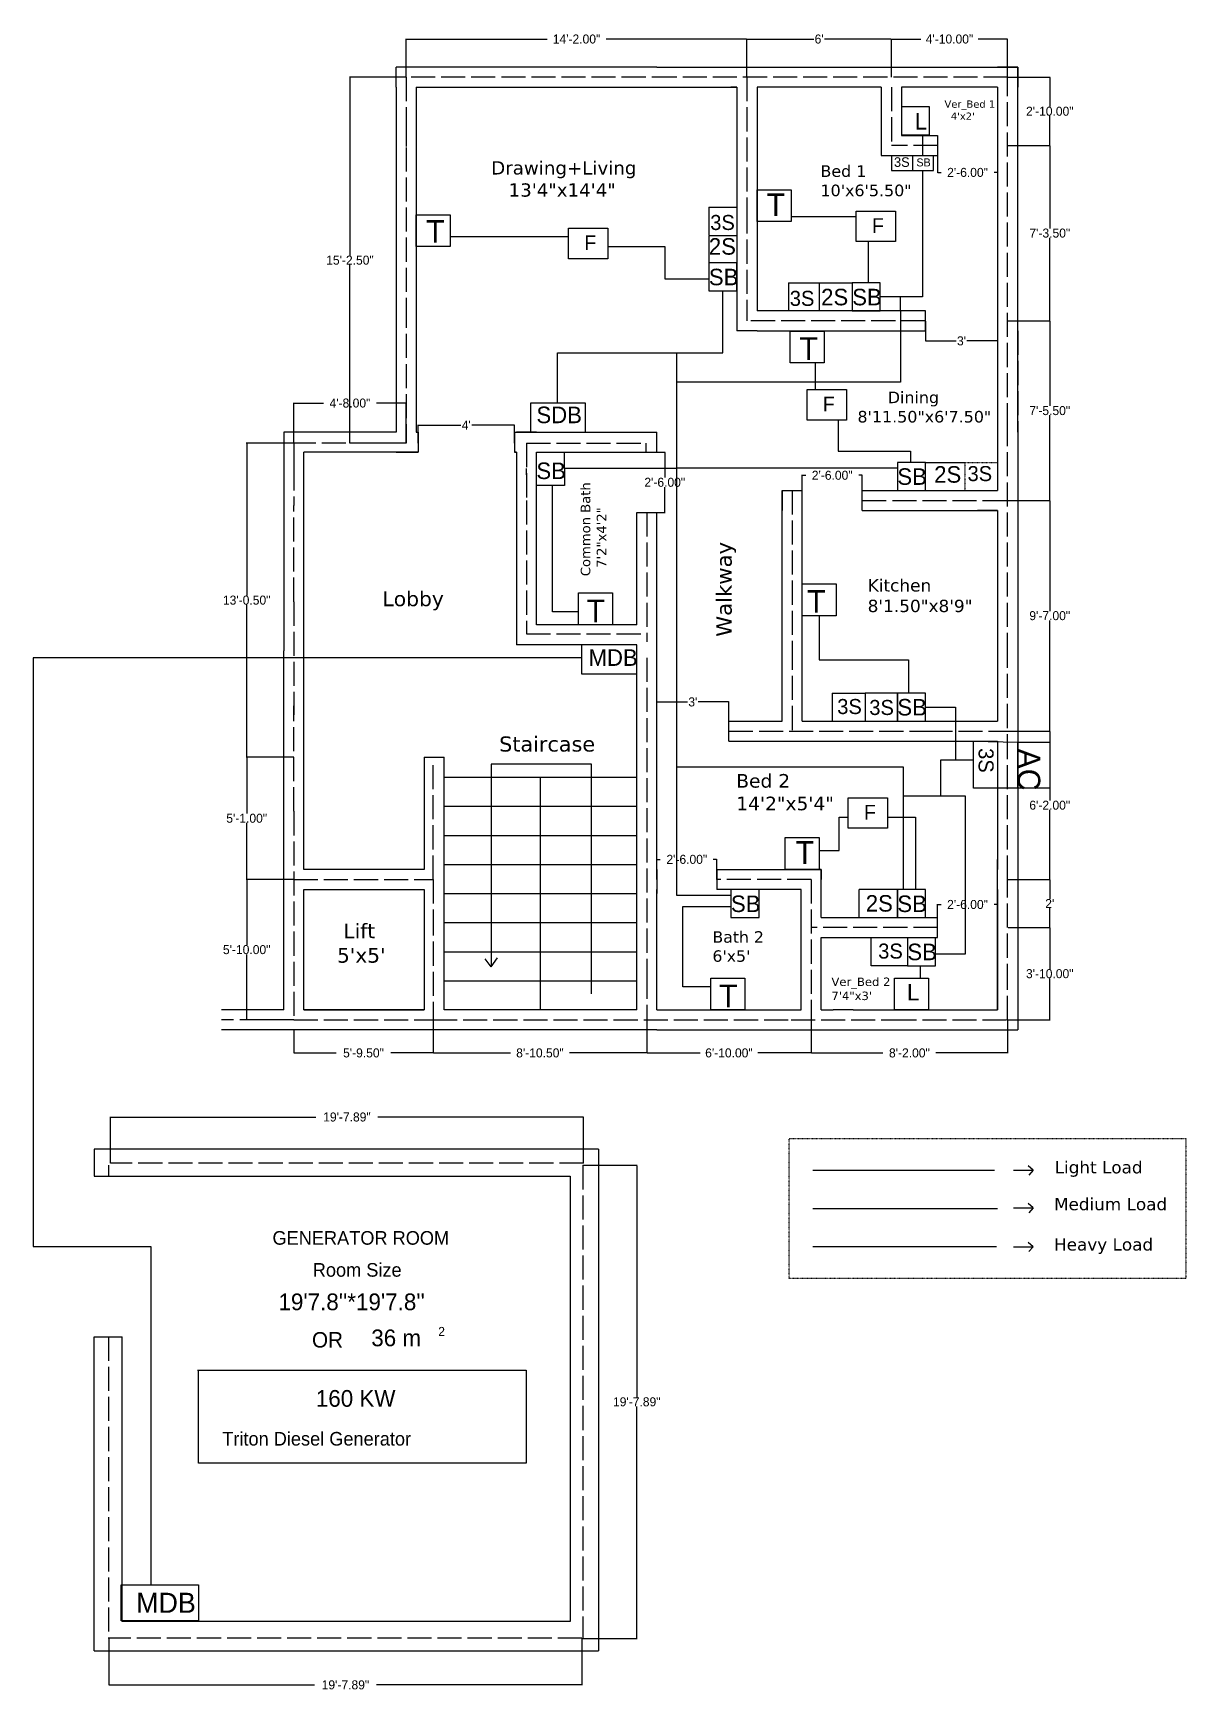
# Model space of a CAD drawing. Header units: inches. Extents: x 1592 to 3407, y -53 to 806.
# Drawn here: x 1592 to 2167, y -53 to 774 of the extents above; entities that cross this region are included whole.
import ezdxf

# ---------------------------------------------------------------- set-up
doc = ezdxf.new("R2010")
doc.units = ezdxf.units.IN
doc.header["$MEASUREMENT"] = 0
doc.linetypes.add('ACAD_ISO02W100', pattern=[15, 12, -3])
doc.linetypes.add('DOT2', pattern=[0.125, 0, -0.125])
doc.dimstyles.get("Standard").update_dxf_attribs({"dimtxt": 4.5, "dimasz": 0.18, "dimexe": 0.18, "dimexo": 0.0625, "dimgap": 0.09, "dimtad": 0, "dimtih": 1, "dimtoh": 1, "dimzin": 0, "dimdsep": 46, "dimlunit": 3, "dimtxsty": 'Standard', "dimcen": 0.09, "dimaunit": 1, "dimadec": 0, "dimazin": 0, "dimtfac": 1, "dimtofl": 0, "dimtmove": 0, "dimatfit": 3, "dimfxl": 0, "dimtolj": 1, "dimtzin": 0, "dimarcsym": 0})

# ---------------------------------------------------------------- blocks, each defined once
blk = doc.blocks.new('*D23')
at = {"color": 0, "lineweight": -2}
for p, q in [((2037.5, 630.4375), (2037.5, 620.32)), ((2073.5, 630.4375), (2073.5, 620.32)), ((2037.68, 620.5), (2052.785, 620.5)), ((2073.32, 620.5), (2058.215, 620.5))]:
    blk.add_line(p, q, dxfattribs=at)
at = {"color": 0}
for points in [[(2037.68, 620.53), (2037.68, 620.47), (2037.5, 620.5)], [(2073.32, 620.53), (2073.32, 620.47), (2073.5, 620.5)]]:
    blk.add_solid(points, dxfattribs=at)
at = {"layer": 'Defpoints', "color": 0}
for p in [(2037.5, 630.5), (2073.5, 630.5), (2037.5, 620.5)]:
    blk.add_point(p, dxfattribs=at)
at = {"color": 0, "insert": (2055.5, 620.5), "char_height": 4.5, "attachment_point": 5}
blk.add_mtext("\\A1;3'", dxfattribs=at)
blk = doc.blocks.new('*D24')
at = {"color": 0, "lineweight": -2}
for p, q in [((2043.5, 717.9375), (2043.5, 704.32)), ((2073.5, 717.9375), (2073.5, 704.32)), ((2043.68, 704.5), (2045.285, 704.5)), ((2073.32, 704.5), (2071.715, 704.5))]:
    blk.add_line(p, q, dxfattribs=at)
at = {"color": 0}
for points in [[(2043.68, 704.53), (2043.68, 704.47), (2043.5, 704.5)], [(2073.32, 704.53), (2073.32, 704.47), (2073.5, 704.5)]]:
    blk.add_solid(points, dxfattribs=at)
at = {"layer": 'Defpoints', "color": 0}
for p in [(2043.5, 718), (2073.5, 718), (2073.5, 704.5)]:
    blk.add_point(p, dxfattribs=at)
at = {"color": 0, "insert": (2058.5, 704.5), "char_height": 4.5, "attachment_point": 5}
blk.add_mtext('\\A1;2\'-6.00"', dxfattribs=at)
blk = doc.blocks.new('*D25')
at = {"color": 0, "lineweight": -2}
for p, q in [((1976, 541.0625), (1976, 553.68)), ((1976.18, 553.5), (1977.785, 553.5)), ((2005.82, 553.5), (2004.215, 553.5)), ((2006, 541.0625), (2006, 553.68))]:
    blk.add_line(p, q, dxfattribs=at)
at = {"color": 0}
for points in [[(1976.18, 553.53), (1976.18, 553.47), (1976, 553.5)], [(2005.82, 553.53), (2005.82, 553.47), (2006, 553.5)]]:
    blk.add_solid(points, dxfattribs=at)
at = {"layer": 'Defpoints', "color": 0}
for p in [(1976, 553.5), (1976, 541), (2006, 541)]:
    blk.add_point(p, dxfattribs=at)
at = {"color": 0, "insert": (1991, 553.5), "char_height": 4.5, "attachment_point": 5}
blk.add_mtext('\\A1;2\'-6.00"', dxfattribs=at)
blk = doc.blocks.new('*D26')
at = {"color": 0, "lineweight": -2}
for p, q in [((1898.5625, 565), (1907.68, 565)), ((1907.5, 564.82), (1907.5, 552.34)), ((1907.5, 535.18), (1907.5, 547.66)), ((1898.5625, 535), (1907.68, 535))]:
    blk.add_line(p, q, dxfattribs=at)
at = {"color": 0}
for points in [[(1907.47, 564.82), (1907.53, 564.82), (1907.5, 565)], [(1907.47, 535.18), (1907.53, 535.18), (1907.5, 535)]]:
    blk.add_solid(points, dxfattribs=at)
at = {"layer": 'Defpoints', "color": 0}
for p in [(1898.5, 565), (1907.5, 565), (1898.5, 535)]:
    blk.add_point(p, dxfattribs=at)
at = {"color": 0, "insert": (1907.5, 550), "char_height": 4.5, "attachment_point": 5}
blk.add_mtext('\\A1;2\'-6.00"', dxfattribs=at)
blk = doc.blocks.new('*D27')
at = {"color": 0, "lineweight": -2}
for p, q in [((1903.5, 426.0625), (1903.5, 440.68)), ((1903.68, 440.5), (1918.785, 440.5)), ((1939.32, 440.5), (1924.215, 440.5)), ((1939.5, 426.0625), (1939.5, 440.68))]:
    blk.add_line(p, q, dxfattribs=at)
at = {"color": 0}
for points in [[(1903.68, 440.53), (1903.68, 440.47), (1903.5, 440.5)], [(1939.32, 440.53), (1939.32, 440.47), (1939.5, 440.5)]]:
    blk.add_solid(points, dxfattribs=at)
at = {"layer": 'Defpoints', "color": 0}
for p in [(1903.5, 440.5), (1903.5, 426), (1939.5, 426)]:
    blk.add_point(p, dxfattribs=at)
at = {"color": 0, "insert": (1921.5, 440.5), "char_height": 4.5, "attachment_point": 5}
blk.add_mtext("\\A1;3'", dxfattribs=at)
blk = doc.blocks.new('*D28')
at = {"color": 0, "linetype": 'ACAD_ISO02W100', "lineweight": -2}
for p, q in [((1903.5, 352.0625), (1903.5, 362.18)), ((1903.68, 362), (1905.285, 362)), ((1933.32, 362), (1931.715, 362)), ((1933.5, 352.0625), (1933.5, 362.18))]:
    blk.add_line(p, q, dxfattribs=at)
at = {"color": 0, "linetype": 'ACAD_ISO02W100'}
for points in [[(1903.68, 362.03), (1903.68, 361.97), (1903.5, 362)], [(1933.32, 362.03), (1933.32, 361.97), (1933.5, 362)]]:
    blk.add_solid(points, dxfattribs=at)
at = {"layer": 'Defpoints', "color": 0, "linetype": 'ACAD_ISO02W100'}
for p in [(1903.5, 362), (1903.5, 352), (1933.5, 352)]:
    blk.add_point(p, dxfattribs=at)
at = {"color": 0, "linetype": 'ACAD_ISO02W100', "insert": (1918.5, 362), "char_height": 4.5, "attachment_point": 5}
blk.add_mtext('\\A1;2\'-6.00"', dxfattribs=at)
blk = doc.blocks.new('*D29')
at = {"color": 0, "linetype": 'ACAD_ISO02W100', "lineweight": -2}
for p, q in [((2043.5, 328.0625), (2043.5, 339.68)), ((2043.68, 339.5), (2045.285, 339.5)), ((2073.32, 339.5), (2071.715, 339.5)), ((2073.5, 328.0625), (2073.5, 339.68))]:
    blk.add_line(p, q, dxfattribs=at)
at = {"color": 0, "linetype": 'ACAD_ISO02W100'}
for points in [[(2043.68, 339.53), (2043.68, 339.47), (2043.5, 339.5)], [(2073.32, 339.53), (2073.32, 339.47), (2073.5, 339.5)]]:
    blk.add_solid(points, dxfattribs=at)
at = {"layer": 'Defpoints', "color": 0, "linetype": 'ACAD_ISO02W100'}
for p in [(2073.5, 339.5), (2043.5, 328), (2073.5, 328)]:
    blk.add_point(p, dxfattribs=at)
at = {"color": 0, "linetype": 'ACAD_ISO02W100', "insert": (2058.5, 339.5), "char_height": 4.5, "attachment_point": 5}
blk.add_mtext('\\A1;2\'-6.00"', dxfattribs=at)
blk = doc.blocks.new('*D30')
at = {"color": 0, "lineweight": -2}
for p, q in [((1784.5, 569.5625), (1784.5, 578.68)), ((1832.5, 569.5625), (1832.5, 578.68)), ((1784.68, 578.5), (1805.785, 578.5)), ((1832.32, 578.5), (1811.215, 578.5))]:
    blk.add_line(p, q, dxfattribs=at)
at = {"color": 0}
for points in [[(1784.68, 578.53), (1784.68, 578.47), (1784.5, 578.5)], [(1832.32, 578.53), (1832.32, 578.47), (1832.5, 578.5)]]:
    blk.add_solid(points, dxfattribs=at)
at = {"layer": 'Defpoints', "color": 0}
for p in [(1832.5, 578.5), (1784.5, 569.5), (1832.5, 569.5)]:
    blk.add_point(p, dxfattribs=at)
at = {"color": 0, "insert": (1808.5, 578.5), "char_height": 4.5, "attachment_point": 5}
blk.add_mtext("\\A1;4'", dxfattribs=at)
blk = doc.blocks.new('*D31')
at = {"color": 0, "lineweight": -2}
for p, q in [((2078.5625, 630.5), (2099.68, 630.5)), ((2099.5, 630.32), (2099.5, 588.09)), ((2099.5, 541.18), (2099.5, 583.41)), ((2078.5625, 541), (2099.68, 541))]:
    blk.add_line(p, q, dxfattribs=at)
at = {"color": 0}
for points in [[(2099.47, 630.32), (2099.53, 630.32), (2099.5, 630.5)], [(2099.47, 541.18), (2099.53, 541.18), (2099.5, 541)]]:
    blk.add_solid(points, dxfattribs=at)
at = {"layer": 'Defpoints', "color": 0}
for p in [(2078.5, 630.5), (2078.5, 541), (2099.5, 541)]:
    blk.add_point(p, dxfattribs=at)
at = {"color": 0, "insert": (2099.5, 585.75), "char_height": 4.5, "attachment_point": 5}
blk.add_mtext('\\A1;7\'-5.50"', dxfattribs=at)
blk = doc.blocks.new('*D32')
at = {"color": 0, "lineweight": -2}
for p, q in [((2078.5625, 541), (2099.68, 541)), ((2099.5, 540.82), (2099.5, 485.84)), ((2099.5, 426.18), (2099.5, 481.16)), ((2078.5625, 426), (2099.68, 426))]:
    blk.add_line(p, q, dxfattribs=at)
at = {"color": 0}
for points in [[(2099.47, 540.82), (2099.53, 540.82), (2099.5, 541)], [(2099.47, 426.18), (2099.53, 426.18), (2099.5, 426)]]:
    blk.add_solid(points, dxfattribs=at)
at = {"layer": 'Defpoints', "color": 0}
for p in [(2078.5, 541), (2078.5, 426), (2099.5, 426)]:
    blk.add_point(p, dxfattribs=at)
at = {"color": 0, "insert": (2099.5, 483.5), "char_height": 4.5, "attachment_point": 5}
blk.add_mtext('\\A1;9\'-7.00"', dxfattribs=at)
blk = doc.blocks.new('*D33')
at = {"color": 0, "lineweight": -2}
for p, q in [((2078.6875, 328), (2099.68, 328)), ((2099.5, 327.82), (2099.5, 307.34)), ((2099.5, 282.18), (2099.5, 302.66)), ((2078.6875, 282), (2099.68, 282))]:
    blk.add_line(p, q, dxfattribs=at)
at = {"color": 0}
for points in [[(2099.47, 327.82), (2099.53, 327.82), (2099.5, 328)], [(2099.47, 282.18), (2099.53, 282.18), (2099.5, 282)]]:
    blk.add_solid(points, dxfattribs=at)
at = {"layer": 'Defpoints', "color": 0}
for p in [(2078.625, 328), (2078.625, 282), (2099.5, 282)]:
    blk.add_point(p, dxfattribs=at)
at = {"color": 0, "insert": (2099.5, 305), "char_height": 4.5, "attachment_point": 5}
blk.add_mtext('\\A1;3\'-10.00"', dxfattribs=at)
blk = doc.blocks.new('*D34')
at = {"color": 0, "lineweight": -2}
for p, q in [((1980.5, 281.9375), (1980.5, 265.32)), ((2078.5, 281.9375), (2078.5, 265.32)), ((1980.68, 265.5), (2016.285, 265.5)), ((2078.32, 265.5), (2042.715, 265.5))]:
    blk.add_line(p, q, dxfattribs=at)
at = {"color": 0}
for points in [[(1980.68, 265.53), (1980.68, 265.47), (1980.5, 265.5)], [(2078.32, 265.53), (2078.32, 265.47), (2078.5, 265.5)]]:
    blk.add_solid(points, dxfattribs=at)
at = {"layer": 'Defpoints', "color": 0}
for p in [(1980.5, 282), (2078.5, 282), (1980.5, 265.5)]:
    blk.add_point(p, dxfattribs=at)
at = {"color": 0, "insert": (2029.5, 265.5), "char_height": 4.5, "attachment_point": 5}
blk.add_mtext('\\A1;8\'-2.00"', dxfattribs=at)
blk = doc.blocks.new('*D35')
at = {"color": 0, "lineweight": -2}
for p, q in [((1898.5, 281.875), (1898.5, 265.32)), ((1980.5, 281.875), (1980.5, 265.32)), ((1898.68, 265.5), (1925.16, 265.5)), ((1980.32, 265.5), (1953.84, 265.5))]:
    blk.add_line(p, q, dxfattribs=at)
at = {"color": 0}
for points in [[(1898.68, 265.53), (1898.68, 265.47), (1898.5, 265.5)], [(1980.32, 265.53), (1980.32, 265.47), (1980.5, 265.5)]]:
    blk.add_solid(points, dxfattribs=at)
at = {"layer": 'Defpoints', "color": 0}
for p in [(1898.5, 281.9375), (1980.5, 281.9375), (1898.5, 265.5)]:
    blk.add_point(p, dxfattribs=at)
at = {"color": 0, "insert": (1939.5, 265.5), "char_height": 4.5, "attachment_point": 5}
blk.add_mtext('\\A1;6\'-10.00"', dxfattribs=at)
blk = doc.blocks.new('*D36')
at = {"color": 0, "lineweight": -2}
for p, q in [((2020.5, 752.0625), (2020.5, 771.18)), ((2020.68, 771), (2035.16, 771)), ((2078.32, 771), (2063.84, 771)), ((2078.5, 752.0625), (2078.5, 771.18))]:
    blk.add_line(p, q, dxfattribs=at)
at = {"color": 0}
for points in [[(2020.68, 771.03), (2020.68, 770.97), (2020.5, 771)], [(2078.32, 771.03), (2078.32, 770.97), (2078.5, 771)]]:
    blk.add_solid(points, dxfattribs=at)
at = {"layer": 'Defpoints', "color": 0}
for p in [(2020.5, 771), (2020.5, 752), (2078.5, 752)]:
    blk.add_point(p, dxfattribs=at)
at = {"color": 0, "insert": (2049.5, 771), "char_height": 4.5, "attachment_point": 5}
blk.add_mtext('\\A1;4\'-10.00"', dxfattribs=at)
blk = doc.blocks.new('*D37')
at = {"color": 0, "lineweight": -2}
for p, q in [((1948.5, 752.0625), (1948.5, 771.18)), ((1948.68, 771), (1981.785, 771)), ((2020.32, 771), (1987.215, 771)), ((2020.5, 752.0625), (2020.5, 771.18))]:
    blk.add_line(p, q, dxfattribs=at)
at = {"color": 0}
for points in [[(1948.68, 771.03), (1948.68, 770.97), (1948.5, 771)], [(2020.32, 771.03), (2020.32, 770.97), (2020.5, 771)]]:
    blk.add_solid(points, dxfattribs=at)
at = {"layer": 'Defpoints', "color": 0}
for p in [(1948.5, 771), (1948.5, 752), (2020.5, 752)]:
    blk.add_point(p, dxfattribs=at)
at = {"color": 0, "insert": (1984.5, 771), "char_height": 4.5, "attachment_point": 5}
blk.add_mtext("\\A1;6'", dxfattribs=at)
blk = doc.blocks.new('*D38')
at = {"color": 0, "lineweight": -2}
for p, q in [((1778.5, 752.0625), (1778.5, 771.18)), ((1778.68, 771), (1848.785, 771)), ((1948.32, 771), (1878.215, 771)), ((1948.5, 752.0625), (1948.5, 771.18))]:
    blk.add_line(p, q, dxfattribs=at)
at = {"color": 0}
for points in [[(1778.68, 771.03), (1778.68, 770.97), (1778.5, 771)], [(1948.32, 771.03), (1948.32, 770.97), (1948.5, 771)]]:
    blk.add_solid(points, dxfattribs=at)
at = {"layer": 'Defpoints', "color": 0}
for p in [(1778.5, 771), (1778.5, 752), (1948.5, 752)]:
    blk.add_point(p, dxfattribs=at)
at = {"color": 0, "insert": (1863.5, 771), "char_height": 4.5, "attachment_point": 5}
blk.add_mtext('\\A1;14\'-2.00"', dxfattribs=at)
blk = doc.blocks.new('*D39')
at = {"color": 0, "lineweight": -2}
for p, q in [((2078.625, 426), (2099.68, 426)), ((2099.5, 425.82), (2099.5, 391.34)), ((2099.5, 352.18), (2099.5, 386.66)), ((2078.625, 352), (2099.68, 352))]:
    blk.add_line(p, q, dxfattribs=at)
at = {"color": 0}
for points in [[(2099.47, 425.82), (2099.53, 425.82), (2099.5, 426)], [(2099.47, 352.18), (2099.53, 352.18), (2099.5, 352)]]:
    blk.add_solid(points, dxfattribs=at)
at = {"layer": 'Defpoints', "color": 0}
for p in [(2078.5625, 426), (2078.5625, 352), (2099.5, 352)]:
    blk.add_point(p, dxfattribs=at)
at = {"color": 0, "insert": (2099.5, 389), "char_height": 4.5, "attachment_point": 5}
blk.add_mtext('\\A1;6\'-2.00"', dxfattribs=at)
blk = doc.blocks.new('*D40')
at = {"color": 0, "lineweight": -2}
for p, q in [((2078.5625, 352), (2099.68, 352)), ((2099.5, 351.82), (2099.5, 342.34)), ((2099.5, 328.18), (2099.5, 337.66)), ((2078.75, 328), (2099.68, 328))]:
    blk.add_line(p, q, dxfattribs=at)
at = {"color": 0}
for points in [[(2099.47, 351.82), (2099.53, 351.82), (2099.5, 352)], [(2099.47, 328.18), (2099.53, 328.18), (2099.5, 328)]]:
    blk.add_solid(points, dxfattribs=at)
at = {"layer": 'Defpoints', "color": 0}
for p in [(2078.5, 352), (2078.6875, 328), (2099.5, 328)]:
    blk.add_point(p, dxfattribs=at)
at = {"color": 0, "insert": (2099.5, 340), "char_height": 4.5, "attachment_point": 5}
blk.add_mtext("\\A1;2'", dxfattribs=at)
blk = doc.blocks.new('*D41')
at = {"color": 0, "lineweight": -2}
for p, q in [((2078.625, 718), (2099.71, 718)), ((2099.53, 717.82), (2099.53, 676.59)), ((2099.53, 630.68), (2099.53, 671.91)), ((2078.625, 630.5), (2099.71, 630.5))]:
    blk.add_line(p, q, dxfattribs=at)
at = {"color": 0}
for points in [[(2099.5, 717.82), (2099.56, 717.82), (2099.53, 718)], [(2099.5, 630.68), (2099.56, 630.68), (2099.53, 630.5)]]:
    blk.add_solid(points, dxfattribs=at)
at = {"layer": 'Defpoints', "color": 0}
for p in [(2078.5625, 718), (2078.5625, 630.5), (2099.53, 630.5)]:
    blk.add_point(p, dxfattribs=at)
at = {"color": 0, "insert": (2099.53, 674.25), "char_height": 4.5, "attachment_point": 5}
blk.add_mtext('\\A1;7\'-3.50"', dxfattribs=at)
blk = doc.blocks.new('*D42')
at = {"color": 0, "lineweight": -2}
for p, q in [((2078.5625, 752), (2099.71, 752)), ((2099.53, 751.82), (2099.53, 737.34)), ((2099.53, 718.18), (2099.53, 732.66)), ((2078.6875, 718), (2099.71, 718))]:
    blk.add_line(p, q, dxfattribs=at)
at = {"color": 0}
for points in [[(2099.5, 751.82), (2099.56, 751.82), (2099.53, 752)], [(2099.5, 718.18), (2099.56, 718.18), (2099.53, 718)]]:
    blk.add_solid(points, dxfattribs=at)
at = {"layer": 'Defpoints', "color": 0}
for p in [(2078.5, 752), (2078.625, 718), (2099.53, 718)]:
    blk.add_point(p, dxfattribs=at)
at = {"color": 0, "insert": (2099.53, 735), "char_height": 4.5, "attachment_point": 5}
blk.add_mtext('\\A1;2\'-10.00"', dxfattribs=at)
blk = doc.blocks.new('*D43')
at = {"color": 0, "lineweight": -2}
for p, q in [((1778.4375, 752), (1750.32, 752)), ((1750.5, 751.82), (1750.5, 663.09)), ((1750.5, 569.68), (1750.5, 658.41)), ((1778.4375, 569.5), (1750.32, 569.5))]:
    blk.add_line(p, q, dxfattribs=at)
at = {"color": 0}
for points in [[(1750.47, 751.82), (1750.53, 751.82), (1750.5, 752)], [(1750.47, 569.68), (1750.53, 569.68), (1750.5, 569.5)]]:
    blk.add_solid(points, dxfattribs=at)
at = {"layer": 'Defpoints', "color": 0}
for p in [(1778.5, 752), (1750.5, 569.5), (1778.5, 569.5)]:
    blk.add_point(p, dxfattribs=at)
at = {"color": 0, "insert": (1750.5, 660.75), "char_height": 4.5, "attachment_point": 5}
blk.add_mtext('\\A1;15\'-2.50"', dxfattribs=at)
blk = doc.blocks.new('*D44')
at = {"color": 0, "lineweight": -2}
for p, q in [((1722.5, 569.5625), (1722.5, 589.68)), ((1722.68, 589.5), (1737.285, 589.5)), ((1778.32, 589.5), (1763.715, 589.5)), ((1778.5, 569.5625), (1778.5, 589.68))]:
    blk.add_line(p, q, dxfattribs=at)
at = {"color": 0}
for points in [[(1722.68, 589.53), (1722.68, 589.47), (1722.5, 589.5)], [(1778.32, 589.53), (1778.32, 589.47), (1778.5, 589.5)]]:
    blk.add_solid(points, dxfattribs=at)
at = {"layer": 'Defpoints', "color": 0}
for p in [(1722.5, 589.5), (1722.5, 569.5), (1778.5, 569.5)]:
    blk.add_point(p, dxfattribs=at)
at = {"color": 0, "insert": (1750.5, 589.5), "char_height": 4.5, "attachment_point": 5}
blk.add_mtext('\\A1;4\'-8.00"', dxfattribs=at)
blk = doc.blocks.new('*D45')
at = {"color": 0, "lineweight": -2}
for p, q in [((1792, 281.9375), (1792, 265.32)), ((1898.5, 281.9375), (1898.5, 265.32)), ((1792.18, 265.5), (1830.535, 265.5)), ((1898.32, 265.5), (1859.965, 265.5))]:
    blk.add_line(p, q, dxfattribs=at)
at = {"color": 0}
for points in [[(1792.18, 265.53), (1792.18, 265.47), (1792, 265.5)], [(1898.32, 265.53), (1898.32, 265.47), (1898.5, 265.5)]]:
    blk.add_solid(points, dxfattribs=at)
at = {"layer": 'Defpoints', "color": 0}
for p in [(1792, 282), (1898.5, 282), (1792, 265.5)]:
    blk.add_point(p, dxfattribs=at)
at = {"color": 0, "insert": (1845.25, 265.5), "char_height": 4.5, "attachment_point": 5}
blk.add_mtext('\\A1;8\'-10.50"', dxfattribs=at)
blk = doc.blocks.new('*D46')
at = {"color": 0, "lineweight": -2}
for p, q in [((1722.5, 276.9375), (1722.5, 265.32)), ((1792, 276.9375), (1792, 265.32)), ((1722.68, 265.5), (1743.66, 265.5)), ((1791.82, 265.5), (1770.84, 265.5))]:
    blk.add_line(p, q, dxfattribs=at)
at = {"color": 0}
for points in [[(1722.68, 265.53), (1722.68, 265.47), (1722.5, 265.5)], [(1791.82, 265.53), (1791.82, 265.47), (1792, 265.5)]]:
    blk.add_solid(points, dxfattribs=at)
at = {"layer": 'Defpoints', "color": 0}
for p in [(1722.5, 277), (1792, 277), (1722.5, 265.5)]:
    blk.add_point(p, dxfattribs=at)
at = {"color": 0, "insert": (1757.25, 265.5), "char_height": 4.5, "attachment_point": 5}
blk.add_mtext('\\A1;5\'-9.50"', dxfattribs=at)
blk = doc.blocks.new('*D47')
at = {"color": 0, "lineweight": -2}
for p, q in [((1722.4375, 352), (1698.82, 352)), ((1699, 351.82), (1699, 319.34)), ((1699, 282.18), (1699, 314.66)), ((1722.4375, 282), (1698.82, 282))]:
    blk.add_line(p, q, dxfattribs=at)
at = {"color": 0}
for points in [[(1698.97, 351.82), (1699.03, 351.82), (1699, 352)], [(1698.97, 282.18), (1699.03, 282.18), (1699, 282)]]:
    blk.add_solid(points, dxfattribs=at)
at = {"layer": 'Defpoints', "color": 0}
for p in [(1699, 352), (1722.5, 352), (1722.5, 282)]:
    blk.add_point(p, dxfattribs=at)
at = {"color": 0, "insert": (1699, 317), "char_height": 4.5, "attachment_point": 5}
blk.add_mtext('\\A1;5\'-10.00"', dxfattribs=at)
blk = doc.blocks.new('*D48')
at = {"color": 0, "lineweight": -2}
for p, q in [((1722.4375, 413), (1698.82, 413)), ((1699, 412.82), (1699, 384.84)), ((1699, 352.18), (1699, 380.16)), ((1722.375, 352), (1698.82, 352))]:
    blk.add_line(p, q, dxfattribs=at)
at = {"color": 0}
for points in [[(1698.97, 412.82), (1699.03, 412.82), (1699, 413)], [(1698.97, 352.18), (1699.03, 352.18), (1699, 352)]]:
    blk.add_solid(points, dxfattribs=at)
at = {"layer": 'Defpoints', "color": 0}
for p in [(1722.5, 413), (1699, 352), (1722.4375, 352)]:
    blk.add_point(p, dxfattribs=at)
at = {"color": 0, "insert": (1699, 382.5), "char_height": 4.5, "attachment_point": 5}
blk.add_mtext('\\A1;5\'-1.00"', dxfattribs=at)
blk = doc.blocks.new('*D49')
at = {"color": 0, "lineweight": -2}
for p, q in [((1722.4375, 569.5), (1698.82, 569.5)), ((1699, 569.32), (1699, 493.59)), ((1699, 413.18), (1699, 488.91)), ((1722.4375, 413), (1698.82, 413))]:
    blk.add_line(p, q, dxfattribs=at)
at = {"color": 0}
for points in [[(1698.97, 569.32), (1699.03, 569.32), (1699, 569.5)], [(1698.97, 413.18), (1699.03, 413.18), (1699, 413)]]:
    blk.add_solid(points, dxfattribs=at)
at = {"layer": 'Defpoints', "color": 0}
for p in [(1699, 569.5), (1722.5, 569.5), (1722.5, 413)]:
    blk.add_point(p, dxfattribs=at)
at = {"color": 0, "insert": (1699, 491.25), "char_height": 4.5, "attachment_point": 5}
blk.add_mtext('\\A1;13\'-0.50"', dxfattribs=at)
blk = doc.blocks.new('*D54')
at = {"color": 0, "lineweight": -2}
for p, q in [((1631.06, 210.56), (1631.06, 233.73)), ((1631.24, 233.55), (1733.54, 233.55)), ((1866.76, 233.55), (1764.47, 233.55)), ((1866.94, 210.56), (1866.94, 233.73))]:
    blk.add_line(p, q, dxfattribs=at)
at = {"color": 0}
for points in [[(1631.24, 233.58), (1631.24, 233.52), (1631.06, 233.55)], [(1866.76, 233.58), (1866.76, 233.52), (1866.94, 233.55)]]:
    blk.add_solid(points, dxfattribs=at)
at = {"layer": 'Defpoints', "color": 0}
for p in [(1866.94, 233.55), (1631.06, 210.49), (1866.94, 210.49)]:
    blk.add_point(p, dxfattribs=at)
at = {"color": 0, "insert": (1749, 233.55), "char_height": 4.5, "attachment_point": 5}
blk.add_mtext('\\A1;19\'-7.89"', dxfattribs=at)
blk = doc.blocks.new('*D55')
at = {"color": 0, "lineweight": -2}
for p, q in [((1630.3, -26.3), (1630.3, -49.76)), ((1866.19, -26.3), (1866.19, -49.76)), ((1630.48, -49.58), (1732.78, -49.58)), ((1866.01, -49.58), (1763.71, -49.58))]:
    blk.add_line(p, q, dxfattribs=at)
at = {"color": 0}
for points in [[(1630.48, -49.55), (1630.48, -49.61), (1630.3, -49.58)], [(1866.01, -49.55), (1866.01, -49.61), (1866.19, -49.58)]]:
    blk.add_solid(points, dxfattribs=at)
at = {"layer": 'Defpoints', "color": 0}
for p in [(1630.3, -26.24), (1866.19, -26.24), (1866.19, -49.58)]:
    blk.add_point(p, dxfattribs=at)
at = {"color": 0, "insert": (1748.25, -49.58), "char_height": 4.5, "attachment_point": 5}
blk.add_mtext('\\A1;19\'-7.89"', dxfattribs=at)
blk = doc.blocks.new('*D56')
at = {"color": 0, "lineweight": -2}
for p, q in [((1866.62, 209.48), (1893.72, 209.48)), ((1893.54, 209.3), (1893.54, 93.88)), ((1893.54, -26.22), (1893.54, 89.2)), ((1866.62, -26.4), (1893.72, -26.4))]:
    blk.add_line(p, q, dxfattribs=at)
at = {"color": 0}
for points in [[(1893.51, 209.3), (1893.57, 209.3), (1893.54, 209.48)], [(1893.51, -26.22), (1893.57, -26.22), (1893.54, -26.4)]]:
    blk.add_solid(points, dxfattribs=at)
at = {"layer": 'Defpoints', "color": 0}
for p in [(1866.56, 209.48), (1893.54, 209.48), (1866.56, -26.4)]:
    blk.add_point(p, dxfattribs=at)
at = {"color": 0, "insert": (1893.54, 91.54), "char_height": 4.5, "attachment_point": 5}
blk.add_mtext('\\A1;19\'-7.89"', dxfattribs=at)

msp = doc.modelspace()

# ---------------------------------------------------------------- linework, layer by layer
for p, q in [((1903.5, 757), (1773.5, 757)), ((1773.5, 747), (1773.5, 757)), ((1903.5, 757), (2083.5, 757)), ((2083.5, 757), (2073.5, 757)), ((2083.5, 575), (2083.5, 757)), ((2083.5, 757), (2083.5, 747)), ((1773.5, 747), (1773.5, 575)), ((1783.5, 747), (1783.5, 575)), ((1783.5, 747), (1943.5, 747)), ((1943.5, 747), (1940.5, 747)), ((1943.5, 747), (1943.5, 625.5)), ((1953.5, 747), (1953.5, 635.5)), ((2015.5, 747), (1953.5, 747)), ((2015.5, 747), (2015.5, 723)), ((2063.5, 747), (2025.5, 747)), ((2073.5, 747), (2025.5, 747)), ((2025.5, 747), (2025.5, 723)), ((2073.5, 747), (2073.5, 546)), ((2073.5, 747), (2073.5, 713)), ((2039.547, 737.192), (2025.5, 737.192)), ((2015.5, 723), (2015.5, 713)), ((2025.5, 723), (2043.5, 723)), ((2043.5, 723), (2043.5, 713)), ((2015.5, 713), (2043.5, 713)), ((2020.607, 713.055), (2020.607, 705.555)), ((2031, 713), (2031, 705.5)), ((2041.5, 705.5), (2041.5, 713)), ((2020.607, 705.555), (2031, 705.555)), ((2031, 705.5), (2041.5, 705.5)), ((1929.478, 687.245), (1929.478, 673.331)), ((1929.478, 687.245), (1943.5, 687.245)), ((1929.5, 673), (1943.5, 673)), ((1929.5, 673), (1929.5, 659.414)), ((1969.143, 649.414), (1969.143, 635.5)), ((1969.143, 649.414), (1985.643, 649.414)), ((1984.5, 649.414), (1984.5, 635.5)), ((1984.5, 649.414), (2001, 649.414)), ((2037.5, 635.5), (1953.5, 635.5)), ((2037.5, 625.5), (2037.5, 635.5)), ((1953.5, 625.5), (1943.5, 625.5)), ((1953.5, 625.5), (2037.5, 625.5)), ((1773.5, 575), (1717.5, 575)), ((1727.5, 575), (1717.5, 575)), ((1717.5, 575), (1717.5, 466)), ((1783.5, 575), (1784.5, 575)), ((1783.5, 575), (1784.5, 575)), ((1783.5, 575), (1784.5, 575)), ((1784.5, 575), (1784.5, 565)), ((1832.5, 575), (1843.5, 575)), ((1832.5, 575), (1843.5, 575)), ((1843.5, 575), (1833.5, 575)), ((1843.5, 575), (1903.5, 575)), ((1903.5, 565), (1903.5, 575)), ((2083.5, 575), (2083.5, 277)), ((1727.5, 357), (1727.5, 565)), ((1773.5, 565), (1727.5, 565)), ((1773.5, 565), (1784.5, 565)), ((1784.5, 565), (1773.5, 565)), ((1833.5, 565), (1832.5, 565)), ((1832.5, 565), (1833.5, 565)), ((1833.5, 565), (1833.5, 469)), ((1843.5, 479), (1843.5, 565)), ((1843.5, 565), (1893.5, 565)), ((1857.5, 558.75), (1857.5, 565)), ((1893.5, 565), (1903.5, 565)), ((1838.5, 553.722), (1838.5, 556.909)), ((1857.5, 557), (1857.5, 558.914)), ((1857.5, 557), (1857.5, 548.372)), ((2037.5, 559.914), (2057.23, 559.914)), ((1857.5, 548.372), (1843.5, 548.372)), ((1966, 431), (1966, 546)), ((1966, 546), (1976, 546)), ((1966, 546), (1966, 536)), ((1976, 431), (1976, 547.371)), ((1976, 536), (1976, 546)), ((2006, 536), (2006, 546)), ((2006, 546), (2073.5, 546)), ((1893.5, 479), (1893.5, 535)), ((1893.5, 535), (1903.5, 535)), ((1903.5, 479), (1903.5, 535)), ((1976, 431), (1976, 536)), ((2006, 536), (2073.5, 536)), ((2073.5, 536), (2063.5, 536)), ((2073.5, 536), (2073.5, 431)), ((1903.5, 469), (1903.5, 484.5)), ((1893.5, 479), (1843.5, 479)), ((1717.5, 421), (1717.5, 466)), ((1727.5, 456), (1727.5, 466)), ((1893.5, 469), (1833.5, 469)), ((1893.5, 287), (1893.5, 469)), ((1903.5, 357), (1903.5, 469)), ((1727.5, 357), (1727.5, 456)), ((1990.983, 444.937), (1990.983, 431.022)), ((1990.983, 444.937), (2007.483, 444.937)), ((1939.5, 431), (1966, 431)), ((1939.5, 421), (1939.5, 431)), ((1976, 431), (2063.5, 431)), ((2063.5, 431), (2073.5, 431)), ((1717.5, 372), (1717.5, 423.5)), ((1727.5, 357), (1727.5, 421)), ((1939.5, 421), (2073.5, 421)), ((2061.5, 397.5), (2061.5, 421)), ((2061.5, 421), (2083.5, 420.5)), ((2073.5, 421), (2073.5, 391)), ((1722.5, 413), (1722.5, 413)), ((1787.5, 413), (1787.5, 357)), ((1787.5, 413), (1797.5, 413)), ((1797.5, 287), (1797.5, 413)), ((1821, 409.5), (1821, 308.5)), ((1871, 409.5), (1821, 409.5)), ((1871, 295), (1871, 409.5)), ((1893.5, 287), (1893.5, 407)), ((1797.5, 403), (1893.5, 403)), ((1845.5, 287), (1845.5, 403)), ((2083.5, 397.5), (2061.5, 397.5)), ((1797.5, 388.5), (1893.5, 388.5)), ((2073.5, 391), (2073.5, 357)), ((1717.5, 287), (1717.5, 372)), ((1797.5, 374), (1893.5, 374)), ((1787.5, 357), (1727.5, 357)), ((1797.5, 359.5), (1893.5, 359.5)), ((1933.5, 357), (1985.5, 357)), ((1985.5, 333), (1985.5, 357)), ((2073.5, 347), (2073.5, 362)), ((1727.5, 287), (1727.5, 347)), ((1727.5, 347), (1787.5, 347)), ((1727.5, 287), (1727.5, 347)), ((1787.5, 347), (1787.5, 287)), ((1797.5, 345), (1893.5, 345)), ((1903.5, 321), (1903.5, 347)), ((1975.5, 347), (1933.5, 347)), ((1975.5, 287), (1975.5, 347)), ((1975.5, 287.062), (1975.5, 347)), ((2004.411, 333), (2004.411, 346.914)), ((2073.5, 287), (2073.5, 347)), ((2073.5, 347), (2073.5, 319.5)), ((1903.5, 311), (1903.5, 334)), ((1985.5, 333), (2043.5, 333)), ((2043.5, 323), (2043.5, 333)), ((1797.5, 330.5), (1893.5, 330.5)), ((1985.5, 287), (1985.5, 323)), ((1985.5, 287), (1985.5, 323)), ((1985.5, 323), (2043.5, 323)), ((1797.5, 316), (1893.5, 316)), ((2073.5, 319.5), (2073.5, 287)), ((1821, 308.5), (1818, 312.5)), ((1821, 308.5), (1824, 313)), ((1903.5, 287), (1903.5, 311)), ((1903.5, 287), (1903.5, 311)), ((1903.5, 287), (1903.5, 311)), ((2073.5, 311), (2073.5, 287)), ((1797.5, 301.5), (1893.5, 301.5)), ((1717.5, 287), (1686.5, 287)), ((1787.5, 287), (1727.5, 287)), ((1787.5, 287), (1727.5, 287)), ((1727.5, 287), (1787.5, 287)), ((1893.5, 287), (1797.5, 287)), ((1893.5, 287), (1797.5, 287)), ((1903.5, 287), (1975.5, 287)), ((1903.5, 287), (1975.5, 287)), ((1985.5, 287), (1991.5, 287)), ((2001.5, 287), (2073.5, 287)), ((1717.5, 277), (1686.5, 277)), ((1893.5, 277), (1717.5, 277)), ((1903.5, 277), (1893.5, 277)), ((1903.5, 277), (2083.5, 277)), ((1874.384, 217.548), (1622.884, 217.548)), ((1622.884, 217.548), (1622.884, 204.048)), ((1874.384, 217.548), (1874.384, -32.536)), ((2081.347, 206.989), (2091.232, 206.989)), ((2091.232, 206.989), (2088.755, 209.214)), ((2091.232, 206.989), (2089.083, 204.596)), ((1622.884, 204.048), (1860.384, 204.048)), ((1860.384, 204.048), (1860.384, -18.036)), ((2091.232, 188.251), (2088.755, 190.475)), ((2081.347, 188.251), (2091.232, 188.251)), ((2091.232, 188.251), (2089.083, 185.857)), ((2081.347, 168.831), (2091.232, 168.831)), ((2091.232, 168.831), (2088.755, 171.055)), ((2091.232, 168.831), (2089.083, 166.438)), ((1622.884, -32.536), (1622.884, 124.012)), ((1622.884, 124.012), (1636.884, 124.012)), ((1636.884, -18.036), (1636.884, 124.012)), ((1860.384, -18.036), (1636.884, -18.036)), ((1622.884, -32.536), (1874.384, -32.536))]:
    msp.add_line(p, q)
at = {"linetype": 'ACAD_ISO02W100'}
for p, q in [((1913, 752), (1773.5, 752)), ((1778.5, 752), (1778.5, 729.5)), ((2078.5, 752), (1913, 752)), ((1948.5, 752), (1948.5, 686)), ((2020.5, 747), (2020.5, 718)), ((2078.5, 577.5), (2078.5, 752)), ((1778.5, 729.5), (1778.5, 717)), ((1778.5, 717), (1778.5, 639)), ((2043.5, 718), (2020.5, 718)), ((1948.5, 686), (1948.5, 630.5)), ((1778.5, 639), (1778.5, 569.5)), ((2037.5, 630.5), (1948.5, 630.5)), ((2083.5, 625.5), (2083.5, 536)), ((1832.5, 575), (1832.5, 565)), ((2078.5, 463), (2078.5, 577.5)), ((1778.5, 569.5), (1722.5, 569.5)), ((1722.5, 569.5), (1722.5, 558)), ((1838.5, 569.5), (1838.5, 541)), ((1838.5, 569.5), (1898, 569.5)), ((1898, 569.5), (1898, 565)), ((1722.5, 558), (1722.5, 538.5)), ((1971, 546), (1971, 468.5)), ((1722.5, 490.5), (1722.5, 538.5)), ((1838.5, 541), (1838.5, 474.5)), ((2006, 541), (2078.5, 541)), ((1898.5, 535), (1898.5, 470.5)), ((1722.5, 490.5), (1722.5, 443)), ((1838.5, 474.5), (1898.5, 474.5)), ((1971, 468.5), (1971, 426)), ((2078.5, 412.5), (2078.5, 463)), ((1898.5, 462.5), (1898.5, 304.5)), ((1722.5, 443), (1722.5, 434)), ((1722.5, 386), (1722.5, 438.5)), ((1939.5, 426), (2039, 426)), ((2039, 426), (2078.5, 426)), ((1792, 352), (1792, 409.5)), ((2078.5, 352), (2078.5, 412.5)), ((1722.5, 386), (1722.5, 282)), ((1903.5, 357), (1903.5, 343)), ((1933.5, 357), (1933.5, 347)), ((1985.5, 357), (1980.5, 357)), ((1985.5, 357), (1985.5, 352)), ((1722.5, 352), (1792, 352)), ((1792, 352), (1792, 336)), ((1980.5, 352), (1933.5, 352)), ((1980.5, 352), (1980.5, 282)), ((2078.5, 298), (2078.5, 352)), ((1792, 336), (1792, 282)), ((2043.5, 328), (1980.5, 328)), ((1898.5, 304.5), (1898.5, 282)), ((2078.5, 282), (2078.5, 298)), ((1722.5, 282), (1686.5, 282)), ((1722.5, 282), (1792, 282)), ((1792, 282), (1970.5, 282)), ((1903.5, 287), (1975.5, 287)), ((1970.5, 282), (2021, 282)), ((2001.5, 287), (1991.5, 287)), ((2021, 282), (2078.5, 282))]:
    msp.add_line(p, q, dxfattribs=at)
at = {"color": 1}
for p, q in [((2036, 723.278), (2036, 713)), ((1970.481, 682.5), (2003, 682.5)), ((1800.481, 672.5), (1859.5, 672.5)), ((2009, 670), (2009, 649.414)), ((1879.06, 667.5), (1907.5, 667.5)), ((1907.5, 667.5), (1907.5, 651.5)), ((1907.5, 651.5), (1929.5, 651.5)), ((1982.5, 609.5), (1982.5, 596.267)), ((1994, 581), (1994, 565.5)), ((1994, 565.5), (2030, 565.5)), ((2030, 565.5), (2030, 559.914)), ((1851.5, 545), (1851.5, 548.372)), ((1851.5, 485.5), (1851.5, 545)), ((1864.5, 485.5), (1851.5, 485.5)), ((1984.5, 483.5), (1984.5, 461.5)), ((1984.5, 461.5), (2029, 461.5)), ((2029, 461.5), (2029, 444.914)), ((1994.5, 366.5), (1994.5, 383)), ((1994.5, 383), (1999, 383)), ((2018.56, 383), (2032.5, 383)), ((2032.5, 383), (2032.5, 346.914)), ((1984.481, 366.5), (1994.5, 366.5)), ((1916.5, 298.5), (1916.5, 338.5)), ((1916.5, 338.5), (1940.5, 338.5)), ((2035, 302.87), (2035, 309)), ((1930.5, 298.5), (1916.5, 298.5)), ((1981.427, 206.989), (2071.942, 206.989))]:
    msp.add_line(p, q, dxfattribs=at)
at = {"color": 3}
for p, q in [((2036, 705.5), (2036, 642.5)), ((1936.5, 614.5), (1936.5, 645.5)), ((2025, 642.5), (2015, 642.5)), ((2025, 635.5), (2025, 642.5)), ((2036, 642.5), (2025, 642.5)), ((2025, 635.5), (2025, 600)), ((1854, 589.5), (1854, 614.5)), ((1854, 614.5), (1936.5, 614.5)), ((1913.5, 552), (1913.5, 614.5)), ((2025, 600), (1913.5, 600)), ((1857.5, 557), (1913.5, 557)), ((2023.5, 557), (1913.5, 557)), ((1913.5, 344), (1913.5, 552.25)), ((2037.5, 437.957), (2052.5, 437.957)), ((2052.5, 437.957), (2052.5, 411.5)), ((1787.5, 413), (1797.5, 413)), ((2026.5, 408), (1913.5, 408)), ((2026.5, 346.914), (2026.5, 408)), ((2061.5, 411.5), (2045, 411.5)), ((2045, 411.5), (2045, 393.5)), ((2057.5, 393.5), (2026.5, 393.5)), ((2057.5, 315), (2057.5, 393.5)), ((1940.5, 344), (1913.5, 344)), ((2042.5, 315), (2057.5, 315)), ((1981.427, 187.991), (2073.488, 187.991))]:
    msp.add_line(p, q, dxfattribs=at)
at = {"linetype": 'DOT2'}
for q in [(2057.23, 546), (2073.5, 559.914)]:
    msp.add_line((2057.23, 559.914), q, dxfattribs=at)
at = {"color": 5}
for p, q in [((1866, 462.5), (1592.5, 462.5)), ((1592.5, 462.5), (1592.5, 169)), ((1592.5, 169), (1651.218, 169)), ((1651.218, 169), (1651.218, 0.37)), ((1981.427, 169.004), (2072.977, 169.004))]:
    msp.add_line(p, q, dxfattribs=at)
at = {"color": 0, "linetype": 'ACAD_ISO02W100'}
for p, q in [((1630.034, 209.483), (1630.034, 204.048)), ((1866.945, 210.495), (1631.058, 210.495)), ((1866.559, 209.483), (1866.559, -26.404)), ((1630.034, 124.012), (1630.034, -26.404)), ((1866.19, -26.242), (1630.303, -26.242))]:
    msp.add_line(p, q, dxfattribs=at)
at = {"color": 2}
for p, q in [((1674.397, 107.413), (1838.397, 107.413)), ((1674.897, 60.913), (1674.897, 107.413)), ((1838.397, 107.413), (1838.397, 60.913)), ((1838.397, 60.913), (1674.897, 60.913))]:
    msp.add_line(p, q, dxfattribs=at)
for points in [[(2025.547, 737.192), (2025.547, 723.278), (2039.547, 723.278), (2039.547, 737.192)], [(1857.5, 558.75), (1857.5, 558.914)], [(1994, 333), (2023.5, 333), (2023.5, 346.914), (2004.411, 346.914)]]:
    msp.add_lwpolyline(points)
for points in [[(1953.5, 695.87), (1970.481, 695.87), (1970.481, 680), (1953.5, 680)], [(1783.5, 683.37), (1800.481, 683.37), (1800.481, 667.5), (1783.5, 667.5)], [(2003, 685.267), (2022.56, 685.267), (2022.56, 670), (2003, 670)], [(1859.5, 676.767), (1879.06, 676.767), (1879.06, 661.5), (1859.5, 661.5)], [(1943.5, 659.414), (1929.5, 659.414), (1929.5, 645.5), (1943.5, 645.5)], [(2015, 649.414), (2001, 649.414), (2001, 635.5), (2015, 635.5)], [(1970, 625.37), (1986.981, 625.37), (1986.981, 609.5), (1970, 609.5)], [(1978.5, 596.267), (1998.06, 596.267), (1998.06, 581), (1978.5, 581)], [(1840.5, 575), (1868, 575), (1868, 589.5), (1840.5, 589.5)], [(2037.5, 559.914), (2023.5, 559.914), (2023.5, 546), (2037.5, 546)], [(1976, 499.37), (1992.981, 499.37), (1992.981, 483.5), (1976, 483.5)], [(1864.5, 494.87), (1881.481, 494.87), (1881.481, 479), (1864.5, 479)], [(1866, 454.5), (1893.5, 454.5), (1893.5, 469), (1866, 469)], [(2023.5, 444.914), (2007.5, 444.914), (2007.5, 431), (2023.5, 431)], [(2037.5, 444.914), (2023.5, 444.914), (2023.5, 431), (2037.5, 431)], [(2083.5, 420.5), (2099.5, 420.5), (2099.5, 397.5), (2083.5, 397.5)], [(1999, 392.767), (2018.56, 392.767), (2018.56, 377.5), (1999, 377.5)], [(1967.5, 372.87), (1984.481, 372.87), (1984.481, 357), (1967.5, 357)], [(1954.5, 346.914), (1940.5, 346.914), (1940.5, 333), (1954.5, 333)], [(2037.5, 346.914), (2023.5, 346.914), (2023.5, 333), (2037.5, 333)], [(2028.5, 309), (2010.5, 309), (2010.5, 323), (2028.5, 323)], [(2042.5, 322.914), (2028.5, 322.914), (2028.5, 309), (2042.5, 309)], [(1930.5, 302.87), (1947.481, 302.87), (1947.481, 287), (1930.5, 287)], [(2022, 302.87), (2038.981, 302.87), (2038.981, 287), (2022, 287)]]:
    msp.add_lwpolyline(points, close=True)
at = {"linetype": 'DOT2'}
msp.add_lwpolyline([(1969.523, 222.846), (2167.377, 222.846), (2167.377, 153.114), (1969.523, 153.114)], close=True, dxfattribs=at)
at = {"color": 0}
msp.add_lwpolyline([(1636.404, 0.37), (1674.904, 0.37), (1674.904, -17.63), (1636.404, -17.63)], close=True, dxfattribs=at)

# ---------------------------------------------------------------- texts
for s, height, p in [('GENERATOR ROOM', 6.77516, (1711.862, 169.9)), ('Room Size', 6.7752, (1731.959, 153.948)), ('Triton Diesel Generator', 6.77516, (1686.818, 69.759))]:
    msp.add_text(s, height=height, dxfattribs=at).set_placement(p)
for s, height, p in [("19'7.8''*19'7.8''", 8.34608, (1714.856, 137.24)), ('OR', 7.7129, (1731.567, 118.621)), ('36 m', 8.3461, (1761.133, 119.263)), ('2', 4.499, (1794.54, 124.4)), ('160 KW', 8.3461, (1733.495, 89.089))]:
    msp.add_text(s, height=height).set_placement(p)
at = {"attachment_point": 1}
for s, insert, char_height, width in [("{\\fVerdana|b0|i0|c0|p34;Ver_Bed 1\\P  4'x2'}", (2047, 740.379), 3.61248, 84.49602), ('L', (2032.191, 734.096), 8.249, 7.95374), ('3S', (2021.827, 712.058), 4.7734, 10.50149), ('SB', (2033, 711.5), 4, 8.5), ('{\\fVerdana|b0|i0|c0|p34;Drawing+Living\\P   13\'4"x14\'4"}', (1820.924, 710.102), 6.62777, 157.82371), ('{\\fVerdana|b0|i0|c0|p34;Bed 1\\P10\'x6\'5.50"}', (1985.154, 708.062), 5.77492, 134.53942), ('3S', (1930.175, 683.306), 7.5, 16.5), ('F', (2003, 685.267), 0.1, 19.55982), ('F', (2003, 685.267), 0.1, 19.55982), ('F', (2003, 685.267), 0.1, 19.55982), ('F', (2010.843, 681.694), 7.298, 15.95098), ('F', (1859.5, 676.767), 0.1, 19.55982), ('F', (1859.5, 676.767), 0.1, 19.55982), ('F', (1859.5, 676.767), 0.1, 19.55982), ('F', (1867.343, 673.194), 7.298, 15.95098), ('2S', (1929.5, 671.749), 8.2492, 21.28715), ('SB', (1929.5, 656.5), 8.2492, 13), ('3S', (1969.84, 645.475), 7.5, 16.5), ('2S', (1985.5, 646.5), 8.2492, 21.28715), ('SB', (2001, 646.5), 8.2492, 13), ('F', (1978.5, 596.267), 0.1, 19.55982), ('F', (1978.5, 596.267), 0.1, 19.55982), ('F', (1978.5, 596.267), 0.1, 19.55982), ('{\\fVerdana|b0|i0|c0|p34;      Dining\\P8\'11.50"x6\'7.50"}', (2003.609, 595.244), 5.77462, 136.10458), ('SDB', (1843.5, 587.749), 8.2492, 29.5), ('F', (1986.343, 592.694), 7.298, 15.95098), ('SB', (1843.482, 559.876), 8.2492, 13), ('SB', (2023.5, 557), 8.2492, 13), ('2S', (2041.875, 558.074), 8.2492, 21.28715), ('3S', (2058.492, 558.109), 7.5, 16.5), ('{\\fVerdana|b0|i0|c0|p34;Lobby}', (1766.718, 495.618), 7.36088, 176.61286), ('{\\fVerdana|b0|i0|c0|p34;Kitchen\\P8\'1.50"x8\'9"}', (2008.684, 501.723), 6.15104, 144.64777), ('MDB', (1869.5, 466.749), 8.2492, 29.5), ('3S', (1993.508, 441.97), 7.5, 16.5), ('3S', (2009.5, 441.5), 7.5, 16.5), ('SB', (2023.5, 442), 8.2492, 13), ('{\\fVerdana|b0|i0|c0|p34;Staircase}', (1824.904, 423.315), 7.53851, 167.0379), ('{\\fVerdana|b0|i0|c0|p34;Bed 2\\P14\'2"x5\'4"}', (1943.162, 404.556), 6.7676, 152.47669), ('F', (1999, 392.767), 0.1, 19.55982), ('F', (1999, 392.767), 0.1, 19.55982), ('F', (1999, 392.767), 0.1, 19.55982), ('F', (2006.843, 389.194), 7.298, 15.95098), ('SB', (1940.5, 344), 8.2492, 13), ('2S', (2007.756, 344.214), 8.2492, 21.28715), ('SB', (2023.5, 344), 8.2492, 13), ("{\\fVerdana|b0|i0|c0|p34; Lift\\P5'x5'}", (1744.04, 330.022), 7.31374, 171.44686), ("{\\fVerdana|b0|i0|c0|p34;Bath 2\\P6'x5'}", (1931.282, 326.188), 5.70621, 2496.46539), ('3S', (2013.946, 320.054), 7.5, 16.5), ('SB', (2028.5, 320), 8.2492, 13), ('{\\fVerdana|b0|i0|c0|p34;Ver_Bed 2\\P7\'4"x3\'}', (1990.626, 303.085), 4.20335, 1607.78025), ('L', (2028.303, 299.911), 8.249, 7.95374), ('{\\fVerdana|b0|i0|c0|p34;\\C1;Light Load}', (2101.963, 211.571), 6.10741, 112.26753)]:
    msp.add_mtext(s, dxfattribs=dict(at, insert=insert, char_height=char_height, width=width))
at = {"linetype": 'DOT2', "char_height": 11.319, "width": 79.06564, "attachment_point": 1}
for insert in [(1958.249, 694.059), (1788.444, 680.773), (1974.653, 622.315), (1978.505, 496.283), (1868.461, 491.542), (1972.7, 371.11), (1934.611, 299.565)]:
    msp.add_mtext('T', dxfattribs=dict(at, insert=insert))
at = {"attachment_point": 1}
for s, insert, char_height, width, rotation in [('{\\fVerdana|b0|i0|c0|p34;Common Bath\\P  7\'2"x4\'2"}', (1865.594, 503.203), 4.77872, 111.3969, 90), ('{\\fVerdana|b0|i0|c0|p34;Walkway}', (1933.204, 472.984), 7.7, 164.66612, 90), ('3S', (2071.5, 417.5), 7.5, 16.5, 270), ('AC', (2094.759, 417.265), 11.2593, 27.54697, 270)]:
    msp.add_mtext(s, dxfattribs=dict(at, insert=insert, char_height=char_height, width=width, rotation=rotation))
at = {"color": 3, "insert": (2101.636, 193.193), "char_height": 6.10741, "width": 68.65061, "attachment_point": 1}
msp.add_mtext('{\\fVerdana|b0|i0|c0|p34;Medium Load}', dxfattribs=at)
at = {"color": 5, "insert": (2101.636, 173.092), "char_height": 6.10741, "width": 66.55011, "attachment_point": 1}
msp.add_mtext('{\\fVerdana|b0|i0|c0|p34;Heavy Load}', dxfattribs=at)
at = {"color": 0, "insert": (1643.903, -3.624), "char_height": 10, "width": 40, "attachment_point": 1}
msp.add_mtext('MDB', dxfattribs=at)

# ---------------------------------------------------------------- dimensions: what is measured, and where the dimension line sits
for base, p1, p2, picture, middle in [((1778.5, 771), (1948.5, 752), (1778.5, 752), '*D38', (1863.5, 771)), ((1948.5, 771), (2020.5, 752), (1948.5, 752), '*D37', (1984.5, 771)), ((2020.5, 771), (2078.5, 752), (2020.5, 752), '*D36', (2049.5, 771)), ((2073.5, 704.5), (2043.5, 718), (2073.5, 718), '*D24', (2058.5, 704.5)), ((2037.5, 620.5), (2073.5, 630.5), (2037.5, 630.5), '*D23', (2055.5, 620.5)), ((1722.5, 589.5), (1778.5, 569.5), (1722.5, 569.5), '*D44', (1750.5, 589.5)), ((1832.5, 578.5), (1784.5, 569.5), (1832.5, 569.5), '*D30', (1808.5, 578.5)), ((1976, 553.5), (2006, 541), (1976, 541), '*D25', (1991, 553.5)), ((1903.5, 440.5), (1939.5, 426), (1903.5, 426), '*D27', (1921.5, 440.5)), ((1792, 265.5), (1898.5, 282), (1792, 282), '*D45', (1845.25, 265.5)), ((1898.5, 265.5), (1980.5, 281.938), (1898.5, 281.938), '*D35', (1939.5, 265.5)), ((1980.5, 265.5), (2078.5, 282), (1980.5, 282), '*D34', (2029.5, 265.5)), ((1722.5, 265.5), (1792, 277), (1722.5, 277), '*D46', (1757.25, 265.5)), ((1866.945, 233.548), (1631.058, 210.495), (1866.945, 210.495), '*D54', (1749.002, 233.548)), ((1866.19, -49.584), (1630.303, -26.242), (1866.19, -26.242), '*D55', (1748.246, -49.584))]:
    dim = msp.add_linear_dim(base=base, p1=p1, p2=p2, dimstyle='Standard')
    dim.commit()
    dim.dimension.update_dxf_attribs({"geometry": picture, "text_midpoint": middle})
for base, p1, p2, angle, picture, middle in [((1750.5, 569.5), (1778.5, 752), (1778.5, 569.5), 90, '*D43', (1750.5, 660.75)), ((2099.53, 718), (2078.5, 752), (2078.625, 718), 90, '*D42', (2099.53, 735)), ((2099.53, 630.5), (2078.562, 718), (2078.562, 630.5), 90, '*D41', (2099.53, 674.25)), ((2099.5, 541), (2078.5, 630.5), (2078.5, 541), 90, '*D31', (2099.5, 585.75)), ((1699, 569.5), (1722.5, 413), (1722.5, 569.5), 90, '*D49', (1699, 491.25)), ((1907.5, 565), (1898.5, 535), (1898.5, 565), 90, '*D26', (1907.5, 550)), ((2099.5, 426), (2078.5, 541), (2078.5, 426), 90, '*D32', (2099.5, 483.5)), ((2099.5, 352), (2078.562, 426), (2078.562, 352), 90, '*D39', (2099.5, 389)), ((1699, 352), (1722.5, 413), (1722.438, 352), 90, '*D48', (1699, 382.5)), ((1699, 352), (1722.5, 282), (1722.5, 352), 90, '*D47', (1699, 317)), ((2099.5, 328), (2078.5, 352), (2078.688, 328), 90, '*D40', (2099.5, 340)), ((2099.5, 282), (2078.625, 328), (2078.625, 282), 90, '*D33', (2099.5, 305)), ((1893.538, 209.483), (1866.559, -26.404), (1866.559, 209.483), 270, '*D56', (1893.538, 91.54))]:
    dim = msp.add_linear_dim(base=base, p1=p1, p2=p2, angle=angle, dimstyle='Standard')
    dim.commit()
    dim.dimension.update_dxf_attribs({"geometry": picture, "text_midpoint": middle})
at = {"linetype": 'ACAD_ISO02W100'}
for base, p1, p2, picture, middle in [((1903.5, 362), (1933.5, 352), (1903.5, 352), '*D28', (1918.5, 362)), ((2073.5, 339.5), (2043.5, 328), (2073.5, 328), '*D29', (2058.5, 339.5))]:
    dim = msp.add_linear_dim(base=base, p1=p1, p2=p2, dimstyle='Standard', dxfattribs=at)
    dim.commit()
    dim.dimension.update_dxf_attribs({"geometry": picture, "text_midpoint": middle})

doc.saveas('drawing.dxf')
